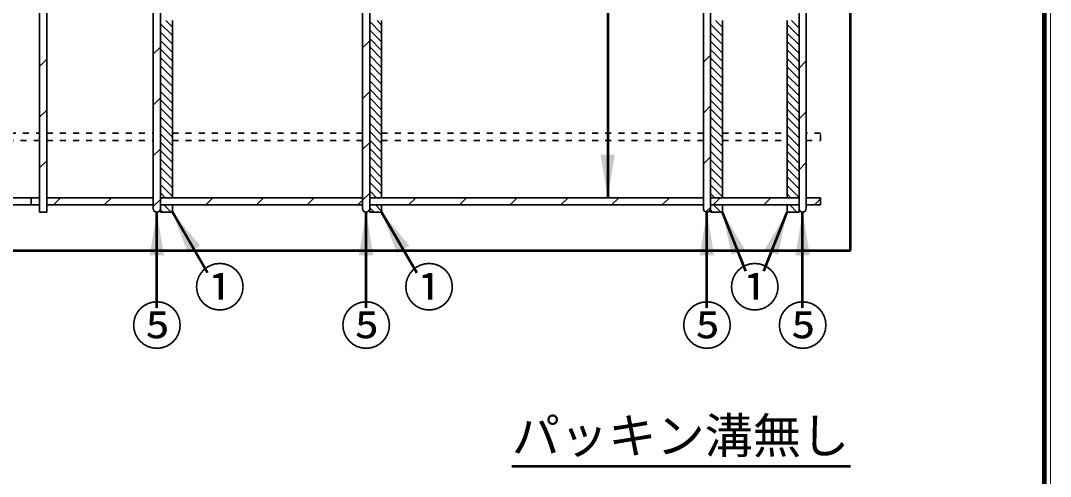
# Model space of a CAD drawing. Units: millimetres, scale not verified. Extents: x 100 to 4105, y 100 to 2870.
# Drawn here: x 3244 to 4105, y 1873 to 2254 of the extents above; entities that cross this region are included whole.
import ezdxf
from ezdxf.enums import TextEntityAlignment as Align

# ---------------------------------------------------------------- set-up
doc = ezdxf.new("R2010")
doc.units = ezdxf.units.MM
doc.header["$LTSCALE"] = 5
doc.linetypes.add('USER1', pattern=[2.2, 1, -1.2])
doc.layers.add('V-nasSTD', color=7, linetype='Continuous', lineweight=50)
doc.styles.add('ＭＳ ゴシック', font='')
doc.styles.get('ＭＳ ゴシック').set_extended_font_data('MS Gothic')

msp = doc.modelspace()

# ---------------------------------------------------------------- hatches: boundary and pattern name
at = {"layer": 'V-nasSTD'}
for points in [[(3740.776, 2141.857), (3734.776, 2105.857), (3728.776, 2141.857)], [(3363.776, 2057.857), (3357.776, 2093.857), (3351.776, 2057.857)], [(3393.972, 2065.68), (3370.776, 2093.857), (3383.58, 2059.68)], [(3538.776, 2057.857), (3532.776, 2093.857), (3526.776, 2057.857)], [(3568.972, 2065.68), (3545.776, 2093.857), (3558.58, 2059.68)], [(3823.776, 2057.848), (3817.776, 2093.848), (3811.776, 2057.848)], [(3843.947, 2060.344), (3838.363, 2058.149), (3830.776, 2093.848), (3849.531, 2062.539)], [(3866.021, 2062.539), (3884.776, 2093.848), (3877.189, 2058.149), (3871.605, 2060.344)], [(3903.776, 2057.848), (3897.776, 2093.848), (3891.776, 2057.848)]]:
    msp.add_hatch(color=256, dxfattribs=at).paths.add_polyline_path(points)

# ---------------------------------------------------------------- linework, layer by layer
at = {"layer": 'V-nasSTD', "lineweight": 100}
msp.add_line((4100, 105), (4100, 2865), dxfattribs=at)
at = {"layer": 'V-nasSTD'}
for p, q in [((3734.776, 2640.857), (3734.776, 2105.857)), ((3937.776, 2061.857), (3937.776, 2601.857)), ((3357.776, 2013.907), (3357.776, 2093.857)), ((3400.066, 2043.125), (3370.776, 2093.857)), ((3532.776, 2013.907), (3532.776, 2093.857)), ((3575.066, 2043.125), (3545.776, 2093.857)), ((3817.776, 2013.848), (3817.776, 2093.848)), ((3850.182, 2044.485), (3830.776, 2093.848)), ((3865.416, 2044.602), (3884.776, 2093.848)), ((3897.776, 2013.848), (3897.776, 2093.848)), ((3199.276, 2061.857), (3937.776, 2061.857)), ((3654.568, 1881.547), (3937.776, 1881.547))]:
    msp.add_line(p, q, dxfattribs=at)
at = {"layer": 'V-nasSTD', "lineweight": 35}
for p, q in [((3259.776, 2569.857), (3259.776, 2093.857)), ((3265.776, 2569.857), (3265.776, 2093.857)), ((3354.776, 2566.857), (3354.776, 2096.857)), ((3360.776, 2566.857), (3360.776, 2096.857)), ((3529.776, 2566.857), (3529.776, 2096.857)), ((3535.776, 2566.857), (3535.776, 2096.857)), ((3814.776, 2566.848), (3814.776, 2096.848)), ((3820.776, 2566.848), (3820.776, 2096.848)), ((3894.776, 2566.848), (3894.776, 2096.848)), ((3900.776, 2566.848), (3900.776, 2096.848)), ((3360.776, 2251.297), (3370.776, 2241.297)), ((3365.287, 2253.857), (3370.776, 2248.368)), ((3370.776, 2253.857), (3370.776, 2105.857)), ((3370.776, 2158.977), (3370.776, 2253.857)), ((3535.776, 2253.073), (3545.776, 2243.073)), ((3542.064, 2253.857), (3545.776, 2250.144)), ((3545.776, 2253.857), (3545.776, 2105.857)), ((3545.776, 2158.977), (3545.776, 2253.857)), ((3820.776, 2250.916), (3830.776, 2240.916)), ((3824.906, 2253.857), (3830.776, 2247.987)), ((3830.776, 2253.848), (3830.776, 2105.848)), ((3830.776, 2158.977), (3830.776, 2253.848)), ((3884.776, 2105.857), (3884.776, 2253.857)), ((3884.776, 2253.857), (3884.776, 2158.977)), ((3884.776, 2250.556), (3894.776, 2240.556)), ((3888.546, 2253.857), (3894.776, 2247.627)), ((3360.776, 2244.225), (3370.776, 2234.225)), ((3535.776, 2246.002), (3545.776, 2236.002)), ((3820.776, 2243.845), (3830.776, 2233.845)), ((3884.776, 2243.484), (3894.776, 2233.484)), ((3360.776, 2231.717), (3354.776, 2225.717)), ((3360.776, 2237.154), (3370.776, 2227.154)), ((3535.776, 2237.012), (3529.776, 2231.012)), ((3535.776, 2238.931), (3545.776, 2228.931)), ((3535.776, 2231.86), (3545.776, 2221.86)), ((3820.776, 2236.774), (3830.776, 2226.774)), ((3884.776, 2236.413), (3894.776, 2226.413)), ((3360.776, 2230.083), (3370.776, 2220.083)), ((3360.776, 2223.012), (3370.776, 2213.012)), ((3535.776, 2224.789), (3545.776, 2214.789)), ((3820.776, 2225.027), (3814.776, 2219.027)), ((3820.776, 2229.703), (3830.776, 2219.703)), ((3820.776, 2222.632), (3830.776, 2212.632)), ((3884.776, 2229.342), (3894.776, 2219.342)), ((3884.776, 2222.271), (3894.776, 2212.271)), ((3265.776, 2221.57), (3259.776, 2215.57)), ((3360.776, 2215.941), (3370.776, 2205.941)), ((3535.776, 2217.718), (3545.776, 2207.718)), ((3820.776, 2215.561), (3830.776, 2205.561)), ((3884.776, 2215.2), (3894.776, 2205.2)), ((3900.776, 2220.174), (3894.776, 2214.174)), ((3360.776, 2208.87), (3370.776, 2198.87)), ((3535.776, 2210.647), (3545.776, 2200.647)), ((3820.776, 2208.49), (3830.776, 2198.49)), ((3884.776, 2208.129), (3894.776, 2198.129)), ((3360.776, 2201.799), (3370.776, 2191.799)), ((3535.776, 2203.576), (3545.776, 2193.576)), ((3535.776, 2196.505), (3545.776, 2186.505)), ((3820.776, 2201.418), (3830.776, 2191.418)), ((3884.776, 2201.058), (3894.776, 2191.058)), ((3360.776, 2189.291), (3354.776, 2183.291)), ((3360.776, 2194.728), (3370.776, 2184.728)), ((3360.776, 2187.657), (3370.776, 2177.657)), ((3535.776, 2194.585), (3529.776, 2188.585)), ((3535.776, 2189.434), (3545.776, 2179.434)), ((3820.776, 2194.347), (3830.776, 2184.347)), ((3884.776, 2193.987), (3894.776, 2183.987)), ((3265.776, 2179.144), (3259.776, 2173.144)), ((3360.776, 2180.586), (3370.776, 2170.586)), ((3535.776, 2182.363), (3545.776, 2172.363)), ((3820.776, 2182.6), (3814.776, 2176.6)), ((3820.776, 2187.276), (3830.776, 2177.276)), ((3820.776, 2180.205), (3830.776, 2170.205)), ((3884.776, 2186.916), (3894.776, 2176.916)), ((3884.776, 2179.845), (3894.776, 2169.845)), ((3360.776, 2173.515), (3370.776, 2163.515)), ((3535.776, 2175.291), (3545.776, 2165.291)), ((3820.776, 2173.134), (3830.776, 2163.134)), ((3884.776, 2172.774), (3894.776, 2162.774)), ((3900.776, 2177.748), (3894.776, 2171.748)), ((3360.776, 2166.444), (3370.776, 2156.444)), ((3535.776, 2168.22), (3545.776, 2158.22)), ((3820.776, 2166.063), (3830.776, 2156.063)), ((3884.776, 2165.703), (3894.776, 2155.703)), ((3360.776, 2159.373), (3370.776, 2149.373)), ((3370.776, 2156.864), (3370.776, 2158.977)), ((3370.776, 2152.977), (3370.776, 2156.864)), ((3370.776, 2105.857), (3370.776, 2152.977)), ((3535.776, 2161.149), (3545.776, 2151.149)), ((3535.776, 2154.078), (3545.776, 2144.078)), ((3545.776, 2152.977), (3545.776, 2158.977)), ((3545.776, 2105.857), (3545.776, 2152.977)), ((3820.776, 2158.992), (3830.776, 2148.992)), ((3830.776, 2152.977), (3830.776, 2158.977)), ((3830.776, 2105.848), (3830.776, 2152.977)), ((3884.776, 2158.977), (3884.776, 2152.977)), ((3884.776, 2158.632), (3894.776, 2148.632)), ((3884.776, 2152.977), (3884.776, 2105.857)), ((3360.776, 2146.864), (3354.776, 2140.864)), ((3360.776, 2152.302), (3370.776, 2142.302)), ((3360.776, 2145.231), (3370.776, 2135.231)), ((3535.776, 2152.159), (3529.776, 2146.159)), ((3535.776, 2147.007), (3545.776, 2137.007)), ((3820.776, 2151.921), (3830.776, 2141.921)), ((3820.776, 2144.85), (3830.776, 2134.85)), ((3884.776, 2151.561), (3894.776, 2141.561)), ((3884.776, 2144.49), (3894.776, 2134.49)), ((3265.776, 2136.717), (3259.776, 2130.717)), ((3360.776, 2138.159), (3370.776, 2128.159)), ((3535.776, 2139.936), (3545.776, 2129.936)), ((3820.776, 2140.174), (3814.776, 2134.174)), ((3820.776, 2137.779), (3830.776, 2127.779)), ((3884.776, 2137.418), (3894.776, 2127.418)), ((3360.776, 2131.088), (3370.776, 2121.088)), ((3535.776, 2132.865), (3545.776, 2122.865)), ((3820.776, 2130.708), (3830.776, 2120.708)), ((3884.776, 2130.347), (3894.776, 2120.347)), ((3900.776, 2135.321), (3894.776, 2129.321)), ((3360.776, 2124.017), (3370.776, 2114.017)), ((3535.776, 2125.794), (3545.776, 2115.794)), ((3535.776, 2118.723), (3545.776, 2108.723)), ((3820.776, 2123.637), (3830.776, 2113.637)), ((3884.776, 2123.276), (3894.776, 2113.276)), ((3360.776, 2116.946), (3370.776, 2106.946)), ((3360.776, 2109.875), (3364.794, 2105.857)), ((3535.776, 2111.652), (3541.571, 2105.857)), ((3820.776, 2116.566), (3830.776, 2106.566)), ((3884.776, 2116.205), (3894.776, 2106.205)), ((2937.776, 2105.857), (3252.776, 2105.857)), ((3259.776, 2105.857), (3252.776, 2105.857)), ((3252.776, 2105.857), (3252.776, 2099.857)), ((3265.776, 2105.857), (3354.776, 2105.857)), ((3271.342, 2099.857), (3277.342, 2105.857)), ((3313.768, 2099.857), (3319.768, 2105.857)), ((3360.776, 2104.438), (3354.776, 2098.438)), ((3360.776, 2105.857), (3529.776, 2105.857)), ((3362.195, 2105.857), (3360.776, 2104.438)), ((3398.621, 2099.857), (3404.621, 2105.857)), ((3441.048, 2099.857), (3447.048, 2105.857)), ((3483.474, 2099.857), (3489.474, 2105.857)), ((3525.901, 2099.857), (3529.776, 2103.732)), ((3535.776, 2109.732), (3529.776, 2103.732)), ((3535.776, 2105.857), (3814.776, 2105.857)), ((3568.327, 2099.857), (3574.327, 2105.857)), ((3610.753, 2099.857), (3616.753, 2105.857)), ((3653.18, 2099.857), (3659.18, 2105.857)), ((3695.606, 2099.857), (3701.606, 2105.857)), ((3738.033, 2099.857), (3744.033, 2105.857)), ((3780.459, 2099.857), (3786.459, 2105.857)), ((3820.776, 2109.495), (3824.414, 2105.857)), ((3820.776, 2105.857), (3894.776, 2105.857)), ((3828.885, 2105.857), (3822.885, 2099.857)), ((3865.312, 2099.857), (3871.312, 2105.857)), ((3884.776, 2109.134), (3888.053, 2105.857)), ((3912.776, 2105.857), (3900.776, 2105.857)), ((3912.776, 2104.895), (3907.738, 2099.857)), ((3912.776, 2099.857), (3912.776, 2105.857)), ((3252.776, 2099.857), (2937.776, 2099.857)), ((3252.776, 2099.857), (3259.776, 2099.857)), ((3259.776, 2093.857), (3265.776, 2093.857)), ((3265.776, 2094.291), (3265.342, 2093.857)), ((3265.776, 2099.857), (3354.776, 2099.857)), ((3360.776, 2099.857), (3529.776, 2099.857)), ((3360.776, 2096.857), (3360.776, 2093.857)), ((3360.776, 2095.733), (3362.652, 2093.857)), ((3360.776, 2093.857), (3370.776, 2093.857)), ((3360.776, 2093.857), (3370.776, 2093.857)), ((3360.776, 2093.857), (3370.776, 2093.857)), ((3363.723, 2099.857), (3369.723, 2093.857)), ((3370.776, 2099.857), (3370.776, 2093.857)), ((3370.776, 2093.857), (3370.776, 2099.857)), ((3535.776, 2099.857), (3814.776, 2099.857)), ((3535.776, 2097.51), (3539.429, 2093.857)), ((3535.776, 2096.857), (3535.776, 2093.857)), ((3535.776, 2093.857), (3545.776, 2093.857)), ((3535.776, 2093.857), (3545.776, 2093.857)), ((3535.776, 2093.857), (3545.776, 2093.857)), ((3540.5, 2099.857), (3545.776, 2094.581)), ((3545.776, 2099.857), (3545.776, 2093.857)), ((3545.776, 2093.857), (3545.776, 2099.857)), ((3820.776, 2097.748), (3816.983, 2093.955)), ((3820.776, 2099.857), (3894.776, 2099.857)), ((3820.776, 2096.848), (3820.776, 2093.848)), ((3820.776, 2095.352), (3822.281, 2093.848)), ((3820.776, 2093.848), (3830.776, 2093.848)), ((3820.776, 2093.848), (3830.776, 2093.848)), ((3820.776, 2093.848), (3830.776, 2093.848)), ((3823.343, 2099.857), (3829.352, 2093.848)), ((3830.414, 2099.857), (3830.776, 2099.495)), ((3830.776, 2099.848), (3830.776, 2093.848)), ((3830.776, 2093.848), (3830.776, 2099.848)), ((3884.776, 2099.857), (3884.776, 2093.857)), ((3884.776, 2099.857), (3884.776, 2093.857)), ((3884.776, 2094.992), (3885.911, 2093.857)), ((3884.776, 2093.857), (3894.776, 2093.857)), ((3884.776, 2093.857), (3894.776, 2093.857)), ((3884.776, 2093.857), (3894.776, 2093.857)), ((3886.982, 2099.857), (3892.982, 2093.857)), ((3894.053, 2099.857), (3894.776, 2099.134)), ((3894.667, 2093.857), (3894.776, 2093.966)), ((3894.776, 2096.848), (3894.776, 2093.857)), ((3900.776, 2099.857), (3912.776, 2099.857))]:
    msp.add_line(p, q, dxfattribs=at)
at = {"layer": 'V-nasSTD', "linetype": 'USER1', "lineweight": 35}
for p, q in [((2937.776, 2159.68), (3259.776, 2159.68)), ((3259.776, 2153.68), (2937.776, 2153.68)), ((3265.776, 2159.68), (3354.776, 2159.68)), ((3265.776, 2153.68), (3354.776, 2153.68)), ((3370.776, 2159.68), (3529.776, 2159.68)), ((3370.776, 2153.68), (3529.776, 2153.68)), ((3545.776, 2159.68), (3814.776, 2159.68)), ((3545.776, 2153.68), (3814.776, 2153.68)), ((3830.776, 2159.68), (3884.776, 2159.68)), ((3830.776, 2153.68), (3884.776, 2153.68)), ((3912.776, 2159.68), (3900.776, 2159.68)), ((3900.776, 2153.68), (3912.776, 2153.68)), ((3912.776, 2153.68), (3912.776, 2159.68))]:
    msp.add_line(p, q, dxfattribs=at)
at = {"layer": 'V-nasSTD', "lineweight": 13}
msp.add_lwpolyline([(100, 100), (100, 2870), (4105, 2870), (4105, 100)], close=True, dxfattribs=at)
at = {"layer": 'V-nasSTD', "lineweight": 35}
for centre in [(3357.776, 2096.857), (3532.776, 2096.857), (3817.776, 2096.848), (3897.776, 2096.848)]:
    msp.add_arc(centre, 3, 180, 0, dxfattribs=at)

# ---------------------------------------------------------------- texts
at = {"layer": 'V-nasSTD', "style": 'ＭＳ ゴシック'}
for s, height, p in [('①', 31.67, (3388.829, 2046.776)), ('①', 31.67, (3563.829, 2046.776)), ('①', 31.67, (3836.176, 2046.767)), ('⑤', 31.67, (3336.212, 2014.757)), ('⑤', 31.67, (3511.212, 2014.757)), ('⑤', 31.67, (3796.212, 2014.748)), ('⑤', 31.67, (3876.212, 2014.748)), ('パッキン溝無し', 29.56, (3654.568, 1921.867))]:
    msp.add_text(s, height=height, dxfattribs=at).set_placement(p, align=Align.TOP_LEFT)

doc.saveas('drawing.dxf')
